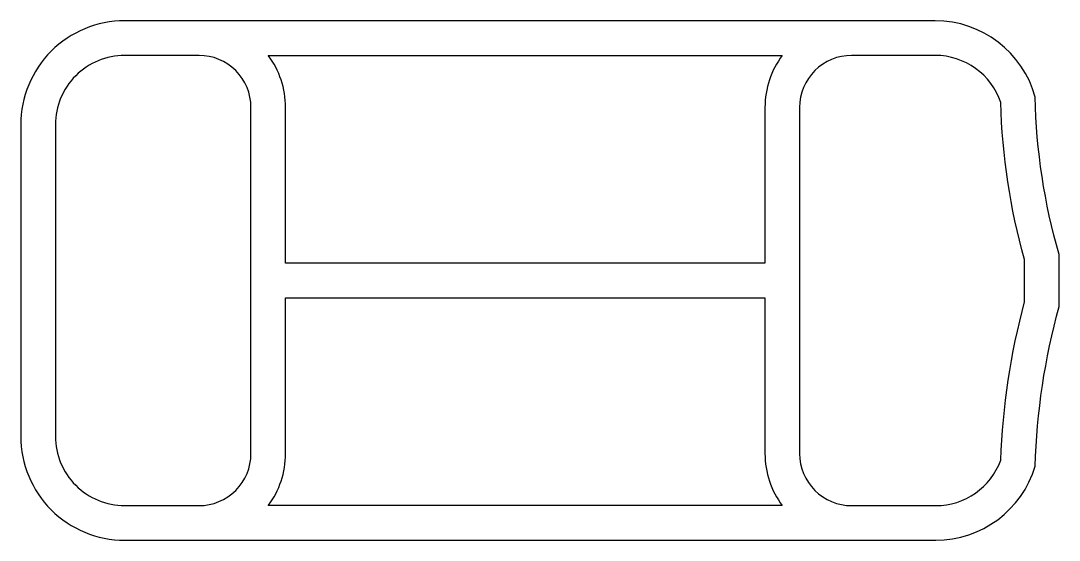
# Model space of a CAD drawing. Header units: inches. Extents: x 1.2 to 61.2, y 35.8 to 65.8.
import ezdxf

# ---------------------------------------------------------------- set-up
doc = ezdxf.new("R2010")
doc.units = ezdxf.units.IN

msp = doc.modelspace()

# ---------------------------------------------------------------- linework, layer by layer
for points in [[(59.853, 40.121, -0.06017), (61.243, 49.349), (61.243, 52.349, -0.066453), (59.859, 61.438, 0.337762), (54.073, 65.849), (7.243, 65.849, 0.414214), (1.243, 59.849), (1.243, 41.849, 0.414214), (7.243, 35.849), (54.107, 35.849, 0.331017)], [(14.543, 40.849), (14.543, 60.849, 0.414214), (11.543, 63.849), (7.243, 63.849, 0.414214), (3.243, 59.849), (3.243, 41.849, 0.414214), (7.243, 37.849), (11.543, 37.849, 0.414214)], [(16.543, 51.849), (16.543, 60.849, 0.162278), (15.543, 63.849), (45.243, 63.849, 0.162278), (44.243, 60.849), (44.243, 51.849)], [(49.243, 37.849), (54.107, 37.849, 0.314812), (57.864, 40.475, -0.056679), (59.243, 49.617), (59.243, 52.068, -0.06256), (57.866, 61.121, 0.322355), (54.073, 63.849), (49.243, 63.849, 0.414214), (46.243, 60.849), (46.243, 40.849, 0.414214)], [(45.243, 37.849), (15.543, 37.849, 0.162278), (16.543, 40.849), (16.543, 49.849), (44.243, 49.849), (44.243, 40.849, 0.162278)]]:
    msp.add_lwpolyline(points, format="xyb", close=True)

doc.saveas('drawing.dxf')
